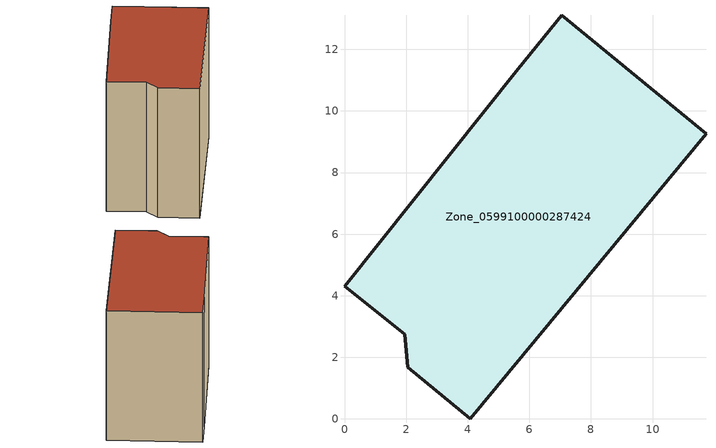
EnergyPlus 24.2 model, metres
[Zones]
Zone_0599100000287424
 floor ground (C_G): 2.05,1.68 1.95,2.75 0,4.31 5.64,11.37 7.05,13.11 11.73,9.25 4.08,0 z0
 wall outside (C_F): 1.95,2.75 2.05,1.68 4.08,0 11.73,9.25 7.05,13.11 5.64,11.37 0,4.31 1.95,2.75 z0:8.97
 roof outside (C_R): 5.64,11.37 0,4.31 1.95,2.75 2.05,1.68 4.08,0 11.73,9.25 7.05,13.11 z8.97
[BUILDING]
Pand.0599100000287424: North Axis=0; Terrain=City; Loads Convergence Tolerance Value=0.04; Temperature Convergence Tolerance Value=0.4; Solar Distribution=FullExterior; Maximum Number of Warmup Days=25; Minimum Number of Warmup Days=1
[Site:Location]
Rotterdam.The.Hague.AP_ZH_NLD Design_Conditions: Latitude=51.96; Longitude=4.45; Time Zone=1; Elevation=-4.5
[SITE:GROUNDTEMPERATURE:BUILDINGSURFACE]
18, 18, 18, 18, 18, 18, 18, 18, 18, 18, 18, 18
[MATERIAL] Thermal Absorptance=0.9; Solar Absorptance=0.7; Visible Absorptance=0.7
Name | Roughness | Thickness | Conductivity | Density | Specific Heat
G.TI.1946 | MediumSmooth | 0.15 | 1 | 540 | 1210
F.TI.1946 | Rough | 0.3 | 0.857143 | 1920 | 840
R.TI.1946 | MediumRough | 0.2 | 0.1 | 1500 | 1000
[CONSTRUCTION]
C_G: G.TI.1946
C_F: F.TI.1946
C_R: R.TI.1946
[ZONE]
Zone_0599100000287424: Type=1; Multiplier=1; Ceiling Height=Autocalculate; Volume=Autocalculate; Floor Area=autocalculate; Part of Total Floor Area=Yes
[ZONEINFILTRATION:DESIGNFLOWRATE]
Infil_Zone_0599100000287424: Zone or ZoneList or Space or SpaceList=Zone_0599100000287424; Schedule=AlwaysOn; Design Flow Rate Calculation Method=Flow/Area; Flow Rate per Floor Area=0.003; Constant Term Coefficient=1; Temperature Term Coefficient=0; Velocity Term Coefficient=0; Velocity Squared Term Coefficient=0
[HVACTEMPLATE:ZONE:IDEALLOADSAIRSYSTEM]
Zone_0599100000287424: Maximum Heating Supply Air Temperature=50; Minimum Cooling Supply Air Temperature=13; Maximum Heating Supply Air Humidity Ratio=0.0156; Minimum Cooling Supply Air Humidity Ratio=0.0077; Heating Limit=NoLimit; Cooling Limit=NoLimit; Dehumidification Control Type=ConstantSensibleHeatRatio; Cooling Sensible Heat Ratio=0.7; Dehumidification Setpoint=60; Humidification Control Type=None; Humidification Setpoint=30; Outdoor Air Method=None; Outdoor Air Flow Rate per Person=0.00944; Outdoor Air Flow Rate per Zone Floor Area=0; Outdoor Air Flow Rate per Zone=0; Demand Controlled Ventilation Type=None; Outdoor Air Economizer Type=NoEconomizer; Heat Recovery Type=None; Sensible Heat Recovery Effectiveness=0.7; Latent Heat Recovery Effectiveness=0.65
[ZONECONTROL:THERMOSTAT]
ThermostatControl_Zone_0599100000287424: Zone or ZoneList=Zone_0599100000287424; Control Type Schedule=DualSetpointControlType; Control 1=Thermostat_Zone_0599100000287424; Temperature Difference Between Cutout And Setpoint=0
[THERMOSTATSETPOINT:DUALSETPOINT]
Thermostat_Zone_0599100000287424: Heating Setpoint Temperature Schedule=HeatingSetpoint_Zone_0599100000287424; Cooling Setpoint Temperature Schedule=CoolingSetpoint_Zone_0599100000287424
[SCHEDULE:COMPACT]
HeatingSetpoint_Zone_0599100000287424: Through: 12/31, For: AllDays, Until: 24:00, 21
CoolingSetpoint_Zone_0599100000287424: Through: 12/31, For: AllDays, Until: 24:00, 24
DualSetpointControlType: Through: 12/31, For: AllDays, Until: 24:00, 4
AlwaysOn: Through: 12/31, For: AllDays, Until: 24:00, 1
